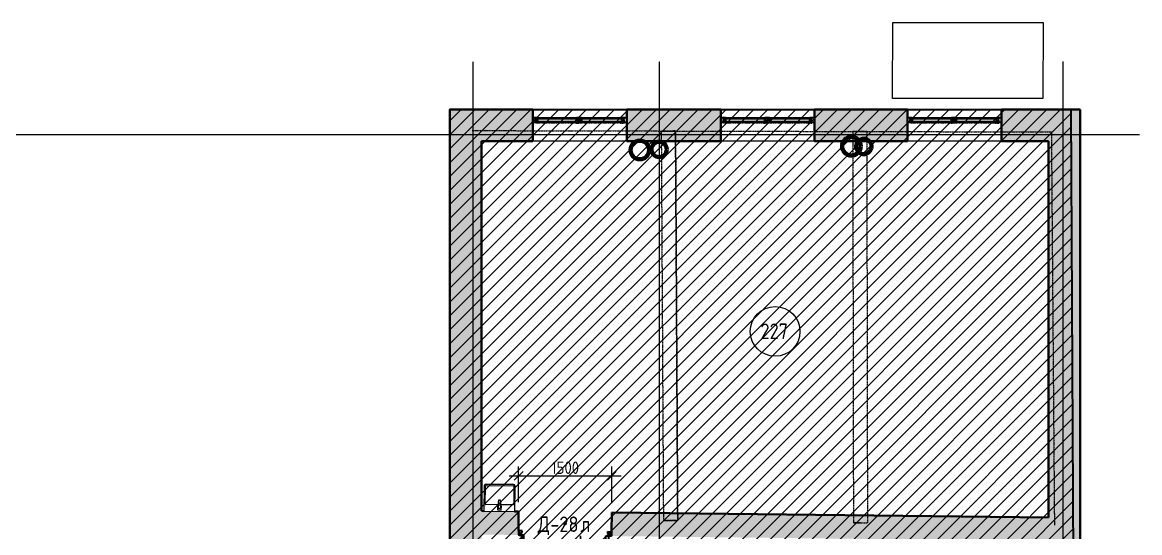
# Model space of a CAD drawing. Header units: millimetres. Extents: x -11886 to 379896, y -8130 to 47743.
# Drawn here: x 147288 to 165281, y 37093 to 45314 of the extents above; entities that cross this region are included whole.
import ezdxf

# ---------------------------------------------------------------- set-up
doc = ezdxf.new("R2010")
doc.units = ezdxf.units.MM
for name, pattern in [('ADSK_Линия сетки', [25, 20, -2.5, 0, -2.5]), ('ADSK_Сверху', [4.5, 3, -1.5]), ('ADSK_Снесено', [4.5, 3, -1.5])]:
    doc.linetypes.add(name, pattern=pattern)
for name, color, linetype, lineweight, true_color in [('_ Окна', 5, 'Continuous', 30, 0x0000ff), ('Витраж', 5, 'Continuous', 18, 0x0000ff), ('Двери', 5, 'Continuous', 18, 0x0000ff), ('Окна', 5, 'Continuous', 18, 0x0000ff), ('Панели витража', 5, 'Continuous', 18, 0x0000ff), ('планы со стояками отопление_dwg', 7, 'Continuous', 9, 0x767676), ('Сантехника', 5, 'Continuous', 18, 0x0000ff), ('Стены внутренние', 5, 'Continuous', 18, 0x0000ff), ('Стены наружные', 1, 'ADSK_Снесено', 18, 0xff0000)]:
    doc.layers.add(name, color=color, linetype=linetype, lineweight=lineweight, true_color=true_color)
for name, color, linetype, lineweight in [('Каркас', 7, 'Continuous', 18), ('Марки дверей', 7, 'Continuous', 20), ('Марки помещений', 7, 'Continuous', 20), ('Оси', 7, 'Continuous', 9), ('Перекрытие', 7, 'Continuous', 18), ('Размеры', 7, 'Continuous', 9), ('стояки', 7, 'Continuous', 9)]:
    doc.layers.add(name, color=color, linetype=linetype, lineweight=lineweight)
doc.styles.add('GOST Common_1', font='GOST_Common.ttf', dxfattribs={"width": 0.9, "height": 200})
doc.dimstyles.new('ADSK_Основной_2_мм_Округление_до_1_мм', dxfattribs={"dimscale": 304.8, "dimtxt": 201.142999, "dimasz": 0.463911, "dimexe": 0.492126, "dimexo": 0.492126, "dimgap": 0.098425, "dimtad": 1, "dimdec": 0, "dimdsep": 46, "dimtxsty": 'GOST Common_1', "dimblk1": 'OBLIQUE', "dimblk2": 'OBLIQUE', "dimsah": 1, "dimcen": 0.09, "dimdle": 0.492126, "dimazin": 2, "dimtfac": 1, "dimtdec": 4, "dimtix": 1, "dimtmove": 0, "dimatfit": 3, "dimfxl": 1, "dimtvp": 1, "dimtolj": 1, "dimtzin": 0, "dimlwd": 20, "dimlwe": 20, "dimarcsym": 2})

# ---------------------------------------------------------------- blocks, each defined once
blk = doc.blocks.new('ADSK_БалкаЖБ_Прямоугольная - 230_8х419мм-854469-02 План 2-го этажа маркировочный')
at = {"layer": 'Каркас', "color": 253, "linetype": 'ADSK_Сверху', "true_color": 0xaaaaaa}
for p, q in [((-3137, 115), (-3137, -115)), ((-3137, 115), (3137, 115)), ((3137, -115), (3137, 115)), ((-3137, -115), (3137, -115))]:
    blk.add_line(p, q, dxfattribs=at)
at = {"layer": 'Каркас', "color": 253, "linetype": 'ADSK_Сверху', "true_color": 0xb2b2b2}
for p, q in [((-3137, -115), (-3137, 115)), ((3137, 115), (-3137, 115)), ((3137, 115), (3137, -115)), ((-3137, -115), (3137, -115))]:
    blk.add_line(p, q, dxfattribs=at)
blk = doc.blocks.new('ADSK_БалкаЖБ_Прямоугольная - 225_8х420мм-854470-02 План 2-го этажа маркировочный')
at = {"layer": 'Каркас', "color": 253, "linetype": 'ADSK_Сверху', "true_color": 0xaaaaaa}
for p, q in [((-3152, 113), (-3152, -113)), ((-3152, 113), (3152, 113)), ((3152, -113), (3152, 113)), ((-3152, -113), (3152, -113))]:
    blk.add_line(p, q, dxfattribs=at)
at = {"layer": 'Каркас', "color": 253, "linetype": 'ADSK_Сверху', "true_color": 0xb2b2b2}
for p, q in [((-3152, 0), (-3152, 113)), ((3152, 0), (3152, -113)), ((3150, -113), (3152, -113))]:
    blk.add_line(p, q, dxfattribs=at)
blk = doc.blocks.new('Витраж-тент со смещением вовне - 60мм 34 сдвиг-2061685-02 План 2-го этажа маркировочный')
at = {"layer": '_ Окна', "color": 161, "linetype": 'ADSK_Сверху', "true_color": 0xaaaaff}
for p, q in [((-349.5, 25), (-349.5, -45)), ((-349.5, 25), (-315.5, 25)), ((-349.5, -45), (-349.5, 25)), ((349.5, 25), (315.5, 25)), ((349.5, -45), (349.5, 25)), ((349.5, -45), (349.5, 25)), ((-289.5, -45), (-349.5, -45)), ((-289.5, -35), (-289.5, -45)), ((289.5, -35), (289.5, -45)), ((289.5, -45), (349.5, -45))]:
    blk.add_line(p, q, dxfattribs=at)
at = {"layer": 'Окна', "color": 161, "linetype": 'ADSK_Сверху', "true_color": 0xaaaaff}
blk.add_line((-289.5, -45), (289.5, -45), dxfattribs=at)
blk = doc.blocks.new('Прямоугольный импост - 70х20_56мм-1433842-02 План 2-го этажа маркировочный')
at = {"layer": 'Витраж', "color": 161, "linetype": 'ADSK_Сверху', "true_color": 0xaaaaff}
for p, q in [((48115, 43624), (48153, 43624)), ((48115, 43554), (48153, 43554)), ((48804, 43624), (48880, 43624)), ((48804, 43554), (48880, 43554)), ((48880, 43554), (48880, 43624))]:
    blk.add_line(p, q, dxfattribs=at)
blk = doc.blocks.new('Прямоугольный импост - 70х20_56мм-1257200-02 План 2-го этажа маркировочный')
at = {"layer": 'Витраж', "color": 161, "linetype": 'ADSK_Сверху', "true_color": 0xaaaaff}
for p, q in [((-76, 35), (0, 35)), ((0, 35), (0, -35)), ((0, -35), (-76, -35))]:
    blk.add_line(p, q, dxfattribs=at)
blk = doc.blocks.new('Прямоугольный импост - 70х20_56мм-1257201-02 План 2-го этажа маркировочный')
at = {"layer": 'Витраж', "color": 161, "linetype": 'ADSK_Сверху', "true_color": 0xaaaaff}
for p, q in [((0, 35), (-76, 35)), ((0, -35), (0, 35)), ((-76, -35), (0, -35))]:
    blk.add_line(p, q, dxfattribs=at)
blk = doc.blocks.new('Витраж-тент со смещением вовне - 60мм 34 сдвиг-2061687-02 План 2-го этажа маркировочный')
at = {"layer": '_ Окна', "color": 161, "linetype": 'ADSK_Сверху', "true_color": 0xaaaaff}
for p, q in [((-359.5, 25), (-359.5, -45)), ((-359.5, 25), (-325.5, 25)), ((-359.5, -45), (-359.5, 25)), ((359.5, 25), (325.5, 25)), ((359.5, -45), (359.5, 25)), ((359.5, -45), (359.5, 25)), ((-299.5, -45), (-359.5, -45)), ((-299.5, -35), (-299.5, -45)), ((299.5, -35), (299.5, -45)), ((299.5, -45), (359.5, -45))]:
    blk.add_line(p, q, dxfattribs=at)
at = {"layer": 'Окна', "color": 161, "linetype": 'ADSK_Сверху', "true_color": 0xaaaaff}
blk.add_line((-299.5, -45), (299.5, -45), dxfattribs=at)
blk = doc.blocks.new('Прямоугольный импост - 70х20_56мм-1245127-02 План 2-го этажа маркировочный')
at = {"layer": 'Витраж', "color": 161, "linetype": 'ADSK_Сверху', "true_color": 0xaaaaff}
for p, q in [((47370, 43624), (47370, 43554)), ((47370, 43624), (47446, 43624)), ((47370, 43554), (47446, 43554)), ((48077, 43624), (48115, 43624)), ((48077, 43554), (48115, 43554))]:
    blk.add_line(p, q, dxfattribs=at)
blk = doc.blocks.new('Прямоугольный импост - 70х76мм-1464156-02 План 2-го этажа маркировочный')
at = {"layer": 'Витраж', "color": 161, "linetype": 'ADSK_Сверху', "true_color": 0xaaaaff}
for p, q in [((-38, 35), (38, 35)), ((38, -35), (-38, -35))]:
    blk.add_line(p, q, dxfattribs=at)
blk = doc.blocks.new('Прямоугольный импост - 70х60мм-1433844-02 План 2-го этажа маркировочный')
at = {"layer": 'Витраж', "color": 161, "linetype": 'ADSK_Сверху', "true_color": 0xaaaaff}
for p, q in [((48153, 43624), (48153, 43554)), ((48153, 43624), (48804, 43624)), ((48153, 43554), (48804, 43554)), ((48804, 43554), (48804, 43624))]:
    blk.add_line(p, q, dxfattribs=at)
blk = doc.blocks.new('Прямоугольный импост - 70х60мм-1245129-02 План 2-го этажа маркировочный')
at = {"layer": 'Витраж', "color": 161, "linetype": 'ADSK_Сверху', "true_color": 0xaaaaff}
for p, q in [((47446, 43624), (47446, 43554)), ((47446, 43624), (48077, 43624)), ((47446, 43554), (48077, 43554)), ((48077, 43554), (48077, 43624))]:
    blk.add_line(p, q, dxfattribs=at)
blk = doc.blocks.new('Системная панель - _AR_Стекло_40мм_привязка по центру-1245161-02 План 2-го этажа маркировочный')
at = {"layer": 'Панели витража', "lineweight": 30}
for p, q in [((315.5, 20), (-315.5, 20)), ((-315.5, 20), (-315.5, -20)), ((315.5, -20), (315.5, 20)), ((-315.5, -20), (315.5, -20))]:
    blk.add_line(p, q, dxfattribs=at)
blk = doc.blocks.new('Прямоугольный импост - 70х40_56мм-1245126-02 План 2-го этажа маркировочный')
at = {"layer": 'Витраж'}
for p, q in [((48077, 43624), (47446, 43624)), ((48077, 43554), (47446, 43554))]:
    blk.add_line(p, q, dxfattribs=at)
blk = doc.blocks.new('Прямоугольный импост - 70х20_56мм-V135-02 План 2-го этажа маркировочный')
at = {"layer": 'Витраж', "lineweight": 30}
for p, q in [((-76, 35), (0, 35)), ((-76, -35), (-76, 35)), ((0, 35), (0, -35)), ((0, -35), (-76, -35))]:
    blk.add_line(p, q, dxfattribs=at)
blk = doc.blocks.new('Прямоугольный импост - 70х20_56мм-V136-02 План 2-го этажа маркировочный')
at = {"layer": 'Витраж', "lineweight": 30}
for p, q in [((0, 35), (-76, 35)), ((-76, 35), (-76, -35)), ((0, -35), (0, 35)), ((-76, -35), (0, -35))]:
    blk.add_line(p, q, dxfattribs=at)
blk = doc.blocks.new('Системная панель - _AR_Стекло_40мм_привязка по центру-1433845-02 План 2-го этажа маркировочный')
at = {"layer": 'Панели витража', "lineweight": 30}
for p, q in [((325.5, 20), (-325.5, 20)), ((-325.5, 20), (-325.5, -20)), ((325.5, -20), (325.5, 20)), ((-325.5, -20), (325.5, -20))]:
    blk.add_line(p, q, dxfattribs=at)
blk = doc.blocks.new('Прямоугольный импост - 70х40_56мм-1433843-02 План 2-го этажа маркировочный')
at = {"layer": 'Витраж'}
for p, q in [((48804, 43624), (48153, 43624)), ((48804, 43554), (48153, 43554))]:
    blk.add_line(p, q, dxfattribs=at)
blk = doc.blocks.new('Прямоугольный импост - 70х76мм-V137-02 План 2-го этажа маркировочный')
at = {"layer": 'Витраж', "lineweight": 30}
for p, q in [((-38, 35), (38, 35)), ((-38, -35), (-38, 35)), ((38, 35), (38, -35)), ((38, -35), (-38, -35))]:
    blk.add_line(p, q, dxfattribs=at)
blk = doc.blocks.new('Системная панель - _AR_Стекло_40мм_привязка по центру-V138-02 План 2-го этажа маркировочный')
at = {"layer": 'Панели витража', "lineweight": 30}
for p, q in [((315.5, 20), (-315.5, 20)), ((-315.5, 20), (-315.5, -20)), ((315.5, -20), (315.5, 20)), ((-315.5, -20), (315.5, -20))]:
    blk.add_line(p, q, dxfattribs=at)
blk = doc.blocks.new('Прямоугольный импост - 70х20_56мм-V139-02 План 2-го этажа маркировочный')
at = {"layer": 'Витраж', "lineweight": 30}
for p, q in [((-76, 35), (0, 35)), ((-76, -35), (-76, 35)), ((0, 35), (0, -35)), ((0, -35), (-76, -35))]:
    blk.add_line(p, q, dxfattribs=at)
blk = doc.blocks.new('Прямоугольный импост - 70х20_56мм-V140-02 План 2-го этажа маркировочный')
at = {"layer": 'Витраж', "lineweight": 30}
for p, q in [((0, 35), (-76, 35)), ((-76, 35), (-76, -35)), ((0, -35), (0, 35)), ((-76, -35), (0, -35))]:
    blk.add_line(p, q, dxfattribs=at)
blk = doc.blocks.new('Системная панель - _AR_Стекло_40мм_привязка по центру-V141-02 План 2-го этажа маркировочный')
at = {"layer": 'Панели витража', "lineweight": 30}
for p, q in [((325.5, 20), (-325.5, 20)), ((-325.5, 20), (-325.5, -20)), ((325.5, -20), (325.5, 20)), ((-325.5, -20), (325.5, -20))]:
    blk.add_line(p, q, dxfattribs=at)
blk = doc.blocks.new('Прямоугольный импост - 70х76мм-V142-02 План 2-го этажа маркировочный')
at = {"layer": 'Витраж', "lineweight": 30}
for p, q in [((-38, 35), (38, 35)), ((-38, -35), (-38, 35)), ((38, 35), (38, -35)), ((38, -35), (-38, -35))]:
    blk.add_line(p, q, dxfattribs=at)
blk = doc.blocks.new('AC_Дверь_Двупольная - Д-28л 1500х2200h-2039724-02 План 2-го этажа маркировочный')
at = {"layer": 'Двери', "lineweight": 30}
for p, q in [((700, 1140), (660, 1140)), ((660, 1140), (660, 190)), ((700, 190), (700, 1140)), ((-700, 640), (-660, 640)), ((-700, 190), (-700, 640)), ((-660, 640), (-660, 190)), ((-750, 190), (-730, 190)), ((-750, 120), (-750, 190)), ((-730, 190), (-700, 190)), ((-730, 120), (-730, 190)), ((-730, 190), (-730, 120)), ((-660, 190), (-700, 190)), ((-700, 190), (-700, 150)), ((660, 190), (700, 190)), ((730, 190), (700, 190)), ((700, 190), (700, 150)), ((730, 120), (730, 190)), ((750, 190), (730, 190)), ((730, 190), (730, 120)), ((750, 120), (750, 190)), ((-730, 120), (-750, 120)), ((-690, 120), (-730, 120)), ((-700, 150), (-690, 150)), ((-690, 150), (-690, 120)), ((700, 150), (690, 150)), ((690, 150), (690, 120)), ((690, 120), (730, 120)), ((730, 120), (750, 120))]:
    blk.add_line(p, q, dxfattribs=at)
at = {"layer": 'Двери'}
for centre, radius, start, end in [((700, 190), 950, 90, 180), ((-700, 190), 450, 360, 90)]:
    blk.add_arc(centre, radius, start, end, dxfattribs=at)
blk = doc.blocks.new('Parametric_Porcelain_bathroom_sink_20774 - 500х430мм-V221-02 План 2-го этажа маркировочный')
at = {"layer": 'Сантехника'}
for p, q in [((-125, 540), (-125, 140)), ((-105, 253), (-105, 540)), ((345, 570), (-95, 570)), ((-95, 550), (345, 550)), ((355, 540), (355, 253)), ((375, 140), (375, 540)), ((110, 243), (-95, 243)), ((93, 221), (93, 162)), ((110, 223), (95, 223)), ((140, 319), (110, 319)), ((110, 319), (110, 296)), ((140, 319), (110, 319)), ((110, 236), (110, 296)), ((110, 201), (110, 236)), ((140, 236), (110, 236)), ((110, 181), (110, 201)), ((140, 181), (110, 181)), ((140, 296), (140, 319)), ((140, 296), (140, 236)), ((345, 243), (140, 243)), ((140, 236), (140, 201)), ((155, 223), (140, 223)), ((140, 201), (140, 181)), ((156, 162), (156, 221)), ((-125, 140), (-120, 140)), ((-120, 140), (-115, 140)), ((-115, 140), (365, 140)), ((95, 160), (155, 160)), ((365, 140), (370, 140)), ((370, 140), (375, 140))]:
    blk.add_line(p, q, dxfattribs=at)
at = {"layer": 'Сантехника', "flags": 128}
for points in [[(-95, 570), (-96, 570), (-97, 570), (-99, 570), (-100, 570), (-101, 569), (-102, 569), (-103, 569), (-104, 568), (-106, 568), (-107, 568), (-108, 567), (-109, 567), (-110, 566), (-111, 565), (-112, 565), (-113, 564), (-114, 563), (-115, 563), (-116, 562), (-117, 561), (-117, 560), (-118, 559), (-119, 558), (-120, 557), (-120, 556), (-121, 555), (-121, 554), (-122, 553), (-123, 552), (-123, 551), (-123, 550), (-124, 549), (-124, 547), (-124, 546), (-125, 545), (-125, 544), (-125, 543), (-125, 542), (-125, 540), (-125, 540)], [(-105, 540), (-105, 540), (-105, 541), (-105, 541), (-105, 542), (-105, 542), (-105, 542), (-105, 543), (-104, 543), (-104, 544), (-104, 544), (-104, 544), (-104, 545), (-104, 545), (-103, 545), (-103, 546), (-103, 546), (-103, 546), (-103, 547), (-102, 547), (-102, 547), (-102, 547), (-101, 548), (-101, 548), (-101, 548), (-100, 548), (-100, 549), (-100, 549), (-99, 549), (-99, 549), (-99, 549), (-98, 549), (-98, 550), (-97, 550), (-97, 550), (-97, 550), (-96, 550), (-96, 550), (-96, 550), (-95, 550), (-95, 550)], [(-105, 541), (-105, 541), (-105, 541), (-105, 540), (-105, 540)], [(-101, 548), (-101, 548), (-102, 548), (-102, 547), (-102, 547), (-102, 547)], [(-95, 550), (-95, 550), (-96, 550), (-96, 550), (-97, 550)], [(375, 540), (375, 541), (375, 542), (375, 544), (375, 545), (374, 546), (374, 547), (374, 548), (373, 549), (373, 551), (373, 552), (372, 553), (372, 554), (371, 555), (370, 556), (370, 557), (369, 558), (368, 559), (368, 560), (367, 561), (366, 562), (365, 562), (364, 563), (363, 564), (362, 565), (361, 565), (360, 566), (359, 566), (358, 567), (357, 568), (356, 568), (355, 568), (354, 569), (352, 569), (351, 569), (350, 570), (349, 570), (348, 570), (347, 570), (345, 570), (345, 570)], [(346, 550), (346, 550), (346, 550), (345, 550), (345, 550)], [(345, 550), (345, 550), (346, 550), (346, 550), (347, 550), (347, 550), (347, 550), (348, 550), (348, 549), (349, 549), (349, 549), (349, 549), (350, 549), (350, 549), (350, 548), (351, 548), (351, 548), (351, 548), (352, 548), (352, 547), (352, 547), (352, 547), (353, 546), (353, 546), (353, 546), (353, 545), (354, 545), (354, 545), (354, 544), (354, 544), (354, 544), (354, 543), (355, 543), (355, 542), (355, 542), (355, 542), (355, 541), (355, 541), (355, 541), (355, 540), (355, 540)], [(353, 546), (353, 546), (353, 547), (352, 547), (352, 547), (352, 547)], [(355, 540), (355, 540), (355, 541), (355, 541), (355, 542)], [(-105, 253), (-105, 253), (-105, 252), (-105, 252), (-105, 252)], [(-95, 243), (-95, 243), (-96, 243), (-96, 243), (-97, 243), (-97, 243), (-97, 243), (-98, 244), (-98, 244), (-99, 244), (-99, 244), (-99, 244), (-100, 244), (-100, 244), (-100, 245), (-101, 245), (-101, 245), (-101, 245), (-102, 246), (-102, 246), (-102, 246), (-102, 246), (-103, 247), (-103, 247), (-103, 247), (-103, 248), (-104, 248), (-104, 248), (-104, 249), (-104, 249), (-104, 250), (-104, 250), (-105, 250), (-105, 251), (-105, 251), (-105, 251), (-105, 252), (-105, 252), (-105, 253), (-105, 253), (-105, 253)], [(-103, 247), (-103, 247), (-103, 247), (-102, 246), (-102, 246), (-102, 246)], [(-96, 243), (-96, 243), (-96, 243), (-95, 243), (-95, 243)], [(355, 253), (355, 253), (355, 252), (355, 252), (355, 252), (355, 251), (355, 251), (355, 250), (354, 250), (354, 250), (354, 249), (354, 249), (354, 249), (354, 248), (353, 248), (353, 248), (353, 247), (353, 247), (353, 247), (352, 246), (352, 246), (352, 246), (351, 245), (351, 245), (351, 245), (350, 245), (350, 245), (350, 244), (349, 244), (349, 244), (349, 244), (348, 244), (348, 244), (347, 243), (347, 243), (347, 243), (346, 243), (346, 243), (346, 243), (345, 243), (345, 243)], [(345, 243), (345, 243), (346, 243), (346, 243), (347, 243)], [(351, 245), (351, 245), (352, 246), (352, 246), (352, 246), (352, 246)], [(355, 252), (355, 252), (355, 253), (355, 253), (355, 253)]]:
    blk.add_lwpolyline(points, dxfattribs=at)
at = {"layer": 'Сантехника'}
for centre, radius, start, end in [((95, 221), 1.87, 120, 150), ((95, 221), 1.87, 90, 180), ((95, 221), 1.87, 120, 150), ((95, 221), 1.87, 120, 150), ((155, 221), 1.87, 0, 90), ((155, 221), 1.87, 30, 60), ((155, 221), 1.87, 30, 60), ((155, 221), 1.87, 30, 60), ((95, 162), 1.49, 180, 270), ((155, 162), 1.49, 270, 360)]:
    blk.add_arc(centre, radius, start, end, dxfattribs=at)
blk = doc.blocks.new('планы со стояками отопление_dwg-1484427-02 План 2-го этажа маркировочный')
at = {"layer": 'стояки', "color": 6, "lineweight": 80, "true_color": 0xff00ff}
for centre in [(222349, 281664), (225756, 281725)]:
    blk.add_circle(centre, 150, dxfattribs=at)
at = {"layer": 'стояки', "color": 246, "lineweight": 80, "true_color": 0x7f001f}
for centre in [(222659, 281674), (225956, 281721)]:
    blk.add_circle(centre, 124, dxfattribs=at)
blk = doc.blocks.new('ADSK_Марка_Помещение_ОдноЗначение - Номер-247393-02 План 2-го этажа маркировочный')
at = {"layer": 'Марки помещений'}
blk.add_circle((0, 0), 4, dxfattribs=at)
blk = doc.blocks.new('ADSK_Марка_Дверь - Типоразмер_ADSK_Марка-58376-02 План 2-го этажа маркировочный')
at = {"layer": 'Марки дверей', "lineweight": 9}
blk.add_circle((0, 0), 0.2, dxfattribs=at)
blk = doc.blocks.new('_Oblique')
at = {"color": 0, "linetype": 'ByBlock', "lineweight": -2}
blk.add_line((-0.5, -0.5), (0.5, 0.5), dxfattribs=at)
blk = doc.blocks.new('*D1605')
at = {"layer": 'Defpoints', "color": 0, "transparency": 16777216}
for p in [(156780, 38009), (155280, 37436), (156780, 37419)]:
    blk.add_point(p, dxfattribs=at)
at = {"layer": 'Размеры', "color": 0, "lineweight": 20, "transparency": 16777216}
for p, q in [((155280, 37586), (155280, 38159)), ((156780, 37569), (156780, 38159)), ((155130, 38009), (156930, 38009))]:
    blk.add_line(p, q, dxfattribs=at)
at = {"layer": 'Размеры', "color": 0, "lineweight": 20, "transparency": 16777216, "xscale": 141.4, "yscale": 141.4, "zscale": 141.4, "rotation": 180}
blk.add_blockref('_Oblique', (155280, 38009), dxfattribs=at)
at = {"layer": 'Размеры', "color": 0, "lineweight": 20, "transparency": 16777216, "xscale": 141.4, "yscale": 141.4, "zscale": 141.4}
blk.add_blockref('_Oblique', (156780, 38009), dxfattribs=at)
at = {"layer": 'Размеры', "color": 0, "lineweight": 20, "transparency": 16777216, "insert": (156030, 38139), "char_height": 200, "width": 560.47, "attachment_point": 5, "style": 'GOST Common_1'}
blk.add_mtext('\\A1;1500', dxfattribs=at)

msp = doc.modelspace()

# ---------------------------------------------------------------- hatches: boundary and pattern name
at = {"lineweight": 13, "true_color": 0x636466, "transparency": 33554559}
h = msp.add_hatch(dxfattribs=at)
h.set_pattern_fill('ANSI31', color=251, scale=50)
h.set_pattern_definition([(45, (108139.4, 85026.59), (-112.2532, 112.2532), [])])
h.paths.add_polyline_path([(158072.8, 8682.3), (164353.35, 8682.3), (164172.02, 43909.21), (154172.61, 43909.21), (154172.61, 21084.06), (154859.25, 21054.57), (154861.07, 11328.12), (108910.53, 11328.12), (108910.53, 8679.25), (108429.9, 8679.25), (108429.9, 456.79), (116412.4, 422.02), (116412.4, 2336.48), (127112.04, 2336.48), (127112.04, -2582.57), (139475.8, -2582.57), (139475.8, 2335.74), (150176.33, 2256.79), (150176.33, 300.23), (158072.8, 300.23)])
at = {"layer": 'Стены внутренние', "true_color": 0xc0c0c0}
h = msp.add_hatch(color=9, dxfattribs=at)
h.paths.add_polyline_path([(163814.86, 36958.95), (163814.86, 37338.97), (156779.73, 37418.65), (156776.22, 37038.67), (162872.27, 36969.62)])
h.paths.add_polyline_path([(155275.52, 37055.67), (155279.82, 37435.64), (154682.61, 37441.87), (154682.61, 37062.38), (155248.3, 37055.97)])
at = {"layer": 'Стены наружные', "linetype": 'Continuous', "true_color": 0xc0c0c0}
h = msp.add_hatch(color=9, dxfattribs=at)
h.paths.add_polyline_path([(163814.86, 43399.21), (163814.86, 43909.21), (163053.98, 43909.21), (163053.98, 43399.21)])
h.paths.add_polyline_path([(157654.4, 43399.21), (158535.96, 43399.21), (158535.96, 43909.21), (157019.81, 43909.21), (157019.81, 43399.21)])
h.paths.add_polyline_path([(161543.98, 43399.21), (161543.98, 43909.21), (160045.96, 43909.21), (160045.96, 43399.21), (160330.95, 43399.21)])
h.paths.add_polyline_path([(155248.3, 43399.21), (155509.81, 43399.21), (155509.81, 43909.21), (154172.61, 43909.21), (154172.61, 43399.21), (154682.61, 43399.21)])
h = msp.add_hatch(color=9, dxfattribs=at)
h.paths.add_polyline_path([(164324.86, 21011.32), (164324.86, 22148.71), (163814.86, 22148.71), (163814.86, 21013.68), (163982.97, 21012.9)])
h.paths.add_polyline_path([(164324.86, 23918.71), (164324.86, 26230.68), (163814.86, 26230.68), (163814.86, 23918.71), (163931.95, 23918.71)])
h.paths.add_polyline_path([(163931.95, 28000.68), (164324.86, 28000.68), (164324.86, 30454.66), (163814.86, 30454.66), (163814.86, 28000.68), (163880.78, 28000.68)])
h.paths.add_polyline_path([(163877.97, 32224.66), (164324.86, 32224.66), (164324.86, 34754.34), (163814.86, 34754.34), (163814.86, 32224.66), (163859.28, 32224.66)])
h.paths.add_polyline_path([(163847.58, 36524.34), (164324.86, 36524.34), (164324.86, 43909.21), (163814.86, 43909.21), (163814.86, 36524.34), (163838.32, 36524.34)])
h = msp.add_hatch(color=9, dxfattribs=at)
h.paths.add_polyline_path([(154172.61, 21084.06), (154682.61, 21084.06), (154682.61, 22282.06), (154172.61, 22282.06), (154172.61, 21104.22)])
h.paths.add_polyline_path([(154172.61, 24052.06), (154682.61, 24052.06), (154682.61, 26215.57), (154172.61, 26215.57), (154172.61, 25996.81)])
h.paths.add_polyline_path([(154172.61, 27985.57), (154682.61, 27985.57), (154682.61, 30235.94), (154172.61, 30235.94), (154172.61, 29258.54)])
h.paths.add_polyline_path([(154595.98, 32005.94), (154682.61, 32005.94), (154682.61, 34237.83), (154172.61, 34237.83), (154172.61, 32005.94)])
h.paths.add_polyline_path([(154172.61, 36007.83), (154682.61, 36007.83), (154682.61, 43399.21), (154172.61, 43399.21), (154172.61, 37412.86)])

# ---------------------------------------------------------------- linework, layer by layer
at = {"color": 251, "lineweight": 30, "true_color": 0x636466}
msp.add_lwpolyline([(154172.61, 21084.06), (154172.61, 43909.21), (164172.02, 43909.21), (164353.35, 8682.3), (158072.8, 8682.3), (158072.8, 300.23), (150176.33, 300.23), (150176.33, 2256.79), (139375.37, 2336.48), (139475.8, 2335.74), (139475.8, -2582.57), (127112.04, -2582.57), (127112.04, 2336.48), (116412.4, 2336.48), (116412.4, 422.02), (108429.9, 456.79), (108429.9, 8679.25)], dxfattribs=at)
at = {"layer": 'Оси', "linetype": 'ADSK_Линия сетки'}
for p, q in [((154549.31, -5917.65), (154549.31, 44684.79)), ((157549.31, -5917.65), (157549.31, 44684.79)), ((164049.31, -4834.79), (164049.31, 44684.79)), ((97053.17, 43506.79), (165281.12, 43506.79))]:
    msp.add_line(p, q, dxfattribs=at)
at = {"layer": 'Перекрытие', "color": 136, "true_color": 0x008080}
for p, q in [((161301.15, 44086.4), (161308.14, 45312.45)), ((161308.14, 45312.45), (163725.54, 45314.23)), ((163725.54, 45314.23), (163724.2, 44086.77)), ((163724.2, 44086.77), (161301.15, 44086.4))]:
    msp.add_line(p, q, dxfattribs=at)
at = {"layer": 'Перекрытие', "color": 9, "linetype": 'ADSK_Сверху', "true_color": 0xaad4d4}
for p, q in [((154531.98, 43570.83), (163859.36, 43548.88)), ((163859.36, 43548.88), (163908.55, 37214.94))]:
    msp.add_line(p, q, dxfattribs=at)
at = {"layer": 'Стены внутренние', "color": 18, "lineweight": 40, "true_color": 0x000000}
for p, q in [((154720.03, 37441.98), (154682.61, 37442.41)), ((155279.82, 37435.64), (155219.66, 37436.32)), ((155276.31, 37125.66), (155279.82, 37435.64)), ((156779.73, 37418.65), (156776.22, 37108.67)), ((163814.86, 37338.97), (156779.73, 37418.65))]:
    msp.add_line(p, q, dxfattribs=at)
at = {"layer": 'Стены наружные', "color": 18, "linetype": 'Continuous', "lineweight": 40, "true_color": 0x000000}
for p, q in [((155509.81, 43909.21), (154172.61, 43909.21)), ((154172.61, 43909.21), (154172.61, 36007.83)), ((155509.81, 43399.21), (155509.81, 43909.21)), ((158535.96, 43909.21), (157019.81, 43909.21)), ((157019.81, 43909.21), (157019.81, 43399.21)), ((158535.96, 43399.21), (158535.96, 43909.21)), ((161543.98, 43909.21), (160045.96, 43909.21)), ((160045.96, 43909.21), (160045.96, 43399.21)), ((161543.98, 43399.21), (161543.98, 43909.21)), ((164324.86, 43909.21), (163053.98, 43909.21)), ((163053.98, 43909.21), (163053.98, 43399.21)), ((164324.86, 36524.34), (164324.86, 43909.21)), ((154682.61, 43399.21), (155509.81, 43399.21)), ((154682.61, 37442.41), (154682.61, 43399.21)), ((157019.81, 43399.21), (158535.96, 43399.21)), ((160045.96, 43399.21), (161543.98, 43399.21)), ((163053.98, 43399.21), (163814.86, 43399.21)), ((163814.86, 43399.21), (163814.86, 37338.97))]:
    msp.add_line(p, q, dxfattribs=at)
at = {"layer": 'Стены наружные', "color": 18, "linetype": 'Continuous', "true_color": 0x000000}
for p, q in [((155509.81, 43909.21), (157019.81, 43909.21)), ((158535.96, 43909.21), (160045.96, 43909.21)), ((161543.98, 43909.21), (163053.98, 43909.21)), ((157019.81, 43399.21), (155509.81, 43399.21)), ((160045.96, 43399.21), (158535.96, 43399.21)), ((163053.98, 43399.21), (161543.98, 43399.21))]:
    msp.add_line(p, q, dxfattribs=at)

# ---------------------------------------------------------------- block references
at = {"layer": '_ Окна', "color": 161, "linetype": 'ADSK_Сверху', "true_color": 0xaaaaff}
for name, p in [('Витраж-тент со смещением вовне - 60мм 34 сдвиг-2061685-02 План 2-го этажа маркировочный', (155901.31, 43739.21)), ('Витраж-тент со смещением вовне - 60мм 34 сдвиг-2061687-02 План 2-го этажа маркировочный', (156618.31, 43739.21)), ('Витраж-тент со смещением вовне - 60мм 34 сдвиг-2061685-02 План 2-го этажа маркировочный', (158927.46, 43739.21)), ('Витраж-тент со смещением вовне - 60мм 34 сдвиг-2061687-02 План 2-го этажа маркировочный', (159644.46, 43739.21)), ('Витраж-тент со смещением вовне - 60мм 34 сдвиг-2061685-02 План 2-го этажа маркировочный', (161935.48, 43739.21)), ('Витраж-тент со смещением вовне - 60мм 34 сдвиг-2061687-02 План 2-го этажа маркировочный', (162652.48, 43739.21))]:
    msp.add_blockref(name, p, dxfattribs=at)
at = {"layer": 'Витраж', "color": 161, "linetype": 'ADSK_Сверху', "true_color": 0xaaaaff, "rotation": 180}
for p in [(155509.81, 43739.21), (158535.96, 43739.21), (161543.98, 43739.21)]:
    msp.add_blockref('Прямоугольный импост - 70х20_56мм-1257201-02 План 2-го этажа маркировочный', p, dxfattribs=at)
at = {"layer": 'Витраж', "color": 161, "linetype": 'ADSK_Сверху', "true_color": 0xaaaaff}
for name, p in [('Прямоугольный импост - 70х20_56мм-1245127-02 План 2-го этажа маркировочный', (108139.4, 150)), ('Прямоугольный импост - 70х60мм-1245129-02 План 2-го этажа маркировочный', (108139.4, 150)), ('Прямоугольный импост - 70х20_56мм-1433842-02 План 2-го этажа маркировочный', (108139.4, 150)), ('Прямоугольный импост - 70х60мм-1433844-02 План 2-го этажа маркировочный', (108139.4, 150)), ('Прямоугольный импост - 70х20_56мм-1245127-02 План 2-го этажа маркировочный', (111165.55, 150)), ('Прямоугольный импост - 70х60мм-1245129-02 План 2-го этажа маркировочный', (111165.55, 150)), ('Прямоугольный импост - 70х20_56мм-1433842-02 План 2-го этажа маркировочный', (111165.55, 150)), ('Прямоугольный импост - 70х60мм-1433844-02 План 2-го этажа маркировочный', (111165.55, 150)), ('Прямоугольный импост - 70х20_56мм-1245127-02 План 2-го этажа маркировочный', (114173.57, 150)), ('Прямоугольный импост - 70х60мм-1245129-02 План 2-го этажа маркировочный', (114173.57, 150)), ('Прямоугольный импост - 70х20_56мм-1433842-02 План 2-го этажа маркировочный', (114173.57, 150)), ('Прямоугольный импост - 70х60мм-1433844-02 План 2-го этажа маркировочный', (114173.57, 150))]:
    msp.add_blockref(name, p, dxfattribs=at)
at = {"layer": 'Витраж', "rotation": 180}
for name, p in [('Прямоугольный импост - 70х20_56мм-V136-02 План 2-го этажа маркировочный', (155509.81, 43739.21)), ('Прямоугольный импост - 70х20_56мм-V140-02 План 2-го этажа маркировочный', (158535.96, 43739.21)), ('Прямоугольный импост - 70х20_56мм-V140-02 План 2-го этажа маркировочный', (161543.98, 43739.21))]:
    msp.add_blockref(name, p, dxfattribs=at)
at = {"layer": 'Витраж'}
for name, p in [('Прямоугольный импост - 70х40_56мм-1245126-02 План 2-го этажа маркировочный', (108139.4, 150)), ('Прямоугольный импост - 70х40_56мм-1433843-02 План 2-го этажа маркировочный', (108139.4, 150)), ('Прямоугольный импост - 70х40_56мм-1245126-02 План 2-го этажа маркировочный', (111165.55, 150)), ('Прямоугольный импост - 70х40_56мм-1433843-02 План 2-го этажа маркировочный', (111165.55, 150)), ('Прямоугольный импост - 70х40_56мм-1245126-02 План 2-го этажа маркировочный', (114173.57, 150)), ('Прямоугольный импост - 70х40_56мм-1433843-02 План 2-го этажа маркировочный', (114173.57, 150))]:
    msp.add_blockref(name, p, dxfattribs=at)
at = {"layer": 'Витраж', "color": 161, "linetype": 'ADSK_Сверху', "true_color": 0xaaaaff, "extrusion": (0, 0, -1), "rotation": 180}
for name, p in [('Прямоугольный импост - 70х76мм-1464156-02 План 2-го этажа маркировочный', (-156254.81, 43739.21)), ('Прямоугольный импост - 70х20_56мм-1257200-02 План 2-го этажа маркировочный', (-157019.81, 43739.21)), ('Прямоугольный импост - 70х76мм-1464156-02 План 2-го этажа маркировочный', (-159280.96, 43739.21)), ('Прямоугольный импост - 70х20_56мм-1257200-02 План 2-го этажа маркировочный', (-160045.96, 43739.21)), ('Прямоугольный импост - 70х76мм-1464156-02 План 2-го этажа маркировочный', (-162288.98, 43739.21)), ('Прямоугольный импост - 70х20_56мм-1257200-02 План 2-го этажа маркировочный', (-163053.98, 43739.21))]:
    msp.add_blockref(name, p, dxfattribs=at)
at = {"layer": 'Витраж', "extrusion": (0, 0, -1), "rotation": 180}
for name, p in [('Прямоугольный импост - 70х76мм-V137-02 План 2-го этажа маркировочный', (-156254.81, 43739.21)), ('Прямоугольный импост - 70х20_56мм-V135-02 План 2-го этажа маркировочный', (-157019.81, 43739.21)), ('Прямоугольный импост - 70х76мм-V142-02 План 2-го этажа маркировочный', (-159280.96, 43739.21)), ('Прямоугольный импост - 70х20_56мм-V139-02 План 2-го этажа маркировочный', (-160045.96, 43739.21)), ('Прямоугольный импост - 70х76мм-V142-02 План 2-го этажа маркировочный', (-162288.98, 43739.21)), ('Прямоугольный импост - 70х20_56мм-V139-02 План 2-го этажа маркировочный', (-163053.98, 43739.21))]:
    msp.add_blockref(name, p, dxfattribs=at)
at = {"layer": 'Двери', "rotation": 179.3510806039891}
msp.add_blockref('AC_Дверь_Двупольная - Д-28л 1500х2200h-2039724-02 План 2-го этажа маркировочный', (156027.62, 37237.16), dxfattribs=at)
at = {"layer": 'Каркас', "color": 253, "linetype": 'ADSK_Сверху', "true_color": 0xaaaaaa}
for name, p, rotation in [('ADSK_БалкаЖБ_Прямоугольная - 230_8х419мм-854469-02 План 2-го этажа маркировочный', (157709.08, 40426.4), 270.3204891087098), ('ADSK_БалкаЖБ_Прямоугольная - 225_8х420мм-854470-02 План 2-го этажа маркировочный', (160778.83, 40404.36), 270.1002725254066)]:
    msp.add_blockref(name, p, dxfattribs=dict(at, rotation=rotation))
at = {"layer": 'Марки дверей', "xscale": 99.99999999999993, "yscale": 99.99999999999993, "zscale": 99.99999999999993}
msp.add_blockref('ADSK_Марка_Дверь - Типоразмер_ADSK_Марка-58376-02 План 2-го этажа маркировочный', (156027.62, 37237.16), dxfattribs=at)
at = {"layer": 'Марки помещений', "xscale": 99.99999999999993, "yscale": 99.99999999999993, "zscale": 99.99999999999993}
msp.add_blockref('ADSK_Марка_Помещение_ОдноЗначение - Номер-247393-02 План 2-го этажа маркировочный', (159410.92, 40335.18), dxfattribs=at)
at = {"layer": 'Панели витража'}
for name, p in [('Системная панель - _AR_Стекло_40мм_привязка по центру-1245161-02 План 2-го этажа маркировочный', (155901.31, 43739.21)), ('Системная панель - _AR_Стекло_40мм_привязка по центру-1433845-02 План 2-го этажа маркировочный', (156618.31, 43739.21)), ('Системная панель - _AR_Стекло_40мм_привязка по центру-V138-02 План 2-го этажа маркировочный', (158927.46, 43739.21)), ('Системная панель - _AR_Стекло_40мм_привязка по центру-V141-02 План 2-го этажа маркировочный', (159644.46, 43739.21)), ('Системная панель - _AR_Стекло_40мм_привязка по центру-V138-02 План 2-го этажа маркировочный', (161935.48, 43739.21)), ('Системная панель - _AR_Стекло_40мм_привязка по центру-V141-02 План 2-го этажа маркировочный', (162652.48, 43739.21))]:
    msp.add_blockref(name, p, dxfattribs=at)
at = {"layer": 'планы со стояками отопление_dwg', "color": 6, "true_color": 0xff00ff}
msp.add_blockref('планы со стояками отопление_dwg-1484427-02 План 2-го этажа маркировочный', (-65116.64, -238406.38), dxfattribs=at)
at = {"layer": 'Сантехника', "rotation": 359.3510806039891}
msp.add_blockref('Parametric_Porcelain_bathroom_sink_20774 - 500х430мм-V221-02 План 2-го этажа маркировочный', (154843.27, 37300.58), dxfattribs=at)

# ---------------------------------------------------------------- texts
at = {"layer": 'Марки дверей', "lineweight": 9, "char_height": 250, "attachment_point": 1, "style": 'GOST Common_1'}
for s, insert, width in [('\\fGOST Common|b0|i0|c204|p34|;\\W.9;Д', (155587.79, 37354.17), 245.3164), ('-28', (155790.2, 37354.17), 584.4302), ('\\fGOST Common|b0|i0|c204|p34|;\\W.9;л', (156272.4, 37354.17), 194.8101)]:
    msp.add_mtext(s, dxfattribs=dict(at, insert=insert, width=width))
at = {"layer": 'Марки помещений', "lineweight": 9, "insert": (159174.66, 40462.9), "char_height": 250, "width": 584.4302, "attachment_point": 1, "style": 'GOST Common_1'}
msp.add_mtext('227', dxfattribs=at)

# ---------------------------------------------------------------- dimensions: what is measured, and where the dimension line sits
at = {"layer": 'Размеры', "lineweight": 20}
dim = msp.add_linear_dim(base=(156779.73, 38009.38), p1=(155279.82, 37435.64), p2=(156779.73, 37418.65), dimstyle='ADSK_Основной_2_мм_Округление_до_1_мм', override={"dimpost": '<>', "dimfxl": 1500}, dxfattribs=at)
dim.commit()
dim.dimension.update_dxf_attribs({"geometry": '*D1605', "text_midpoint": (156029.78, 38139.38)})

doc.saveas('drawing.dxf')
